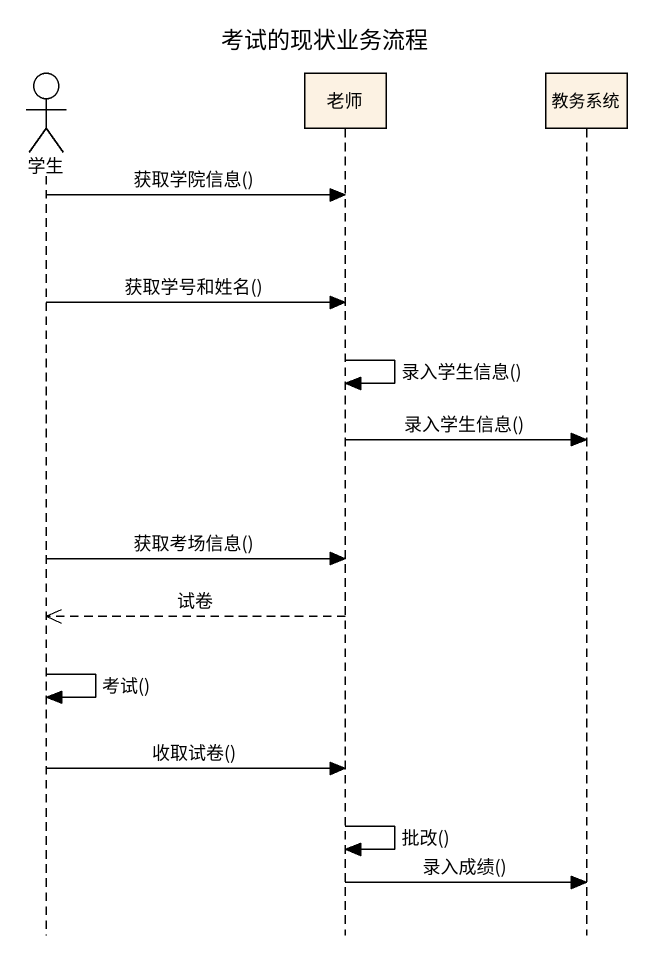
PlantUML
@startuml
title 考试的现状业务流程
hide footbox
actor 学生
participant 老师 #FCF2E3
participant 教务系统 #FCF2E3

学生 -> 老师 : 获取学院信息()
学生 -> 老师 : 获取学号和姓名()
老师 -> 老师 : 录入学生信息()
老师 -> 教务系统 : 录入学生信息()
学生 -> 老师 : 获取考场信息()
老师 -->> 学生 : 试卷
学生 -> 学生 : 考试()
学生 -> 老师 : 收取试卷()
老师 -> 老师 : 批改()
老师 -> 教务系统 : 录入成绩()
@enduml
